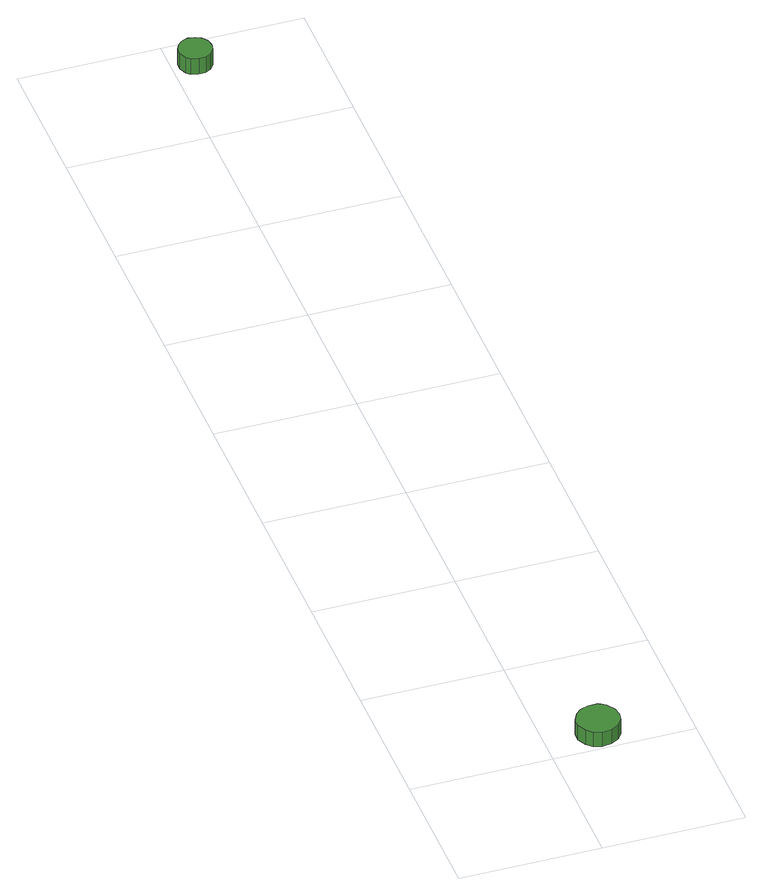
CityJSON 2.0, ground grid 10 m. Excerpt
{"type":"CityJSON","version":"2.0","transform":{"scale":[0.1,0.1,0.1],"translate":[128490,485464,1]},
"CityObjects":{
"tree1":{"type":"SolitaryVegetationObject","attributes":{"function":"something"},"geometry":[{"type":"MultiSurface","lod":"1","boundaries":[[[0,1,2,3,4,5,6,7,8,9,10,11,12,13,14]],[[15,16,17,18,19,20,21,22,23,24,25,26,27,28,29]],[[0,29,28,1]],[[1,28,27,2]],[[2,27,26,3]],[[3,26,25,4]],[[4,25,24,5]],[[5,24,23,6]],[[6,23,22,7]],[[7,22,21,8]],[[8,21,20,9]],[[9,20,19,10]],[[10,19,18,11]],[[11,18,17,12]],[[12,17,16,13]],[[13,16,15,14]],[[14,15,29,0]]]}]},
"tree2":{"type":"SolitaryVegetationObject","attributes":{"function":"something"},"geometry":[{"type":"MultiSurface","lod":"1","boundaries":[[[30,31,32,33,34,35,36,37,38,39,40,41,42,43,44]],[[45,46,47,48,49,50,51,52,53,54,55,56,57,58,59]],[[30,59,58,31]],[[31,58,57,32]],[[32,57,56,33]],[[33,56,55,34]],[[34,55,54,35]],[[35,54,53,36]],[[36,53,52,37]],[[37,52,51,38]],[[38,51,50,39]],[[39,50,49,40]],[[40,49,48,41]],[[41,48,47,42]],[[42,47,46,43]],[[43,46,45,44]],[[44,45,59,30]]]}]}
},
"vertices":[
[52,17,15],[51,23,15],[47,29,15],[42,32,15],[35,32,15],[29,30,15],[25,26,15],[22,20,15],[22,14,15],[25,8,15],[29,4,15],[35,2,15],[42,3,15],[47,6,15],[51,11,15],[51,11,3],[47,6,3],[42,3,3],[35,2,3],[29,4,3],[25,8,3],[22,14,3],[22,20,3],[25,26,3],[29,30,3],[35,32,3],[42,32,3],[47,29,3],[51,23,3],[52,17,3],
[27,775,18],[26,780,18],[23,784,18],[19,786,18],[14,787,18],[9,785,18],[6,782,18],[4,778,18],[4,773,18],[6,768,18],[9,765,18],[14,764,18],[19,764,18],[23,766,18],[26,770,18],[26,770,5],[23,766,5],[19,764,5],[14,764,5],[9,765,5],[6,768,5],[4,773,5],[4,778,5],[6,782,5],[9,785,5],[14,787,5],[19,786,5],[23,784,5],[26,780,5],[27,775,5]
]}
